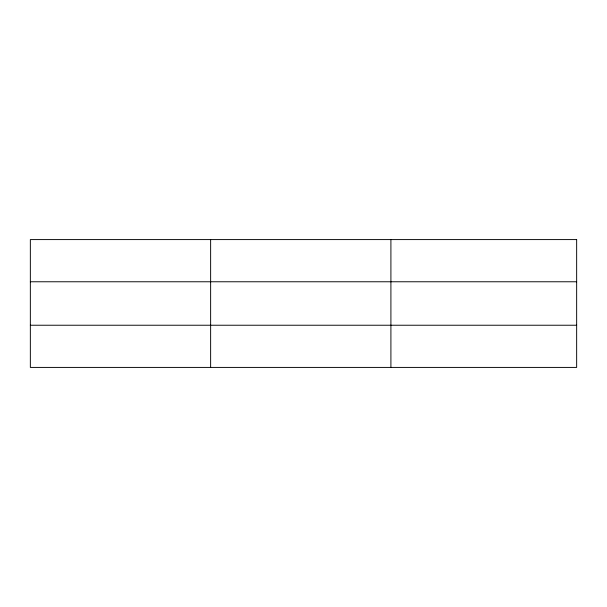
<?xml version="1.0" encoding="UTF-8"?>
<svg xmlns="http://www.w3.org/2000/svg" width="607" height="607" viewBox="0 0 607 607"><rect width="100%" height="100%" fill="white"/><g stroke="black" fill="none" stroke-linecap="round" stroke-linejoin="round"><path stroke-width="0.91" d="M210.629 239.583L210.629 367.417M390.908 239.583L390.908 367.417M30.35 281.769L576.65 281.769M30.35 325.231L576.65 325.231M576.65 239.583L576.65 367.417L30.35 367.417L30.35 239.583L576.65 239.583"/></g></svg>
